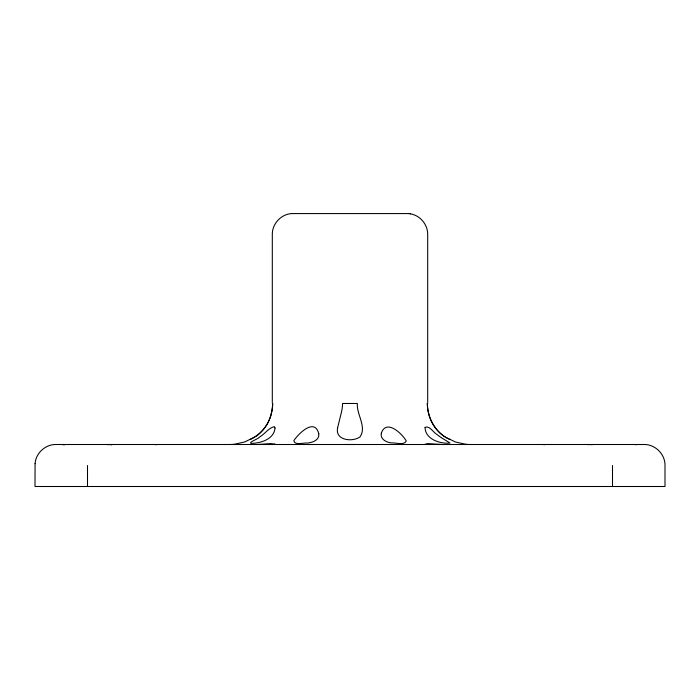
<?xml version="1.0" encoding="UTF-8"?>
<svg xmlns="http://www.w3.org/2000/svg" width="700" height="700" viewBox="0 0 700 700"><rect width="100%" height="100%" fill="white"/><g stroke="black" fill="none" stroke-linecap="round" stroke-linejoin="round"><path stroke-width="1.05" d="M272.265 403.48L272.641 403.48C272.554 416.474 266.368 429.713 255.176 436.721M254.494 437.176L244.668 441.971L233.957 444.342M250.066 439.521C260.662 434.989 269.544 424.06 271.582 412.256A27.125 18.515 90 0 0 272.641 403.48M291.541 213.579C280.98 214.252 272.099 223.921 272.309 234.5L272.309 402.5M274.041 444.5L275.039 444.115L270.506 443.599L257.547 444.5M110.495 444.692L112.805 444.5M110.6 444.692L111.703 444.544M155.146 444.692L157.36 444.5M591.054 444.692L593.259 444.5M635.6 444.692L637.805 444.5M230.396 444.5L234.062 444.342M291.489 213.579L408.511 213.579M111.37 444.544L112.464 444.5M345.293 444.5L354.559 444.5M410.27 213.815C420.088 215.329 427.858 224.578 427.691 234.5L427.691 402.5M427.245 403.48L427.735 403.48M442.488 444.5L427.77 443.599L424.961 444.342L425.985 444.5M587.195 444.5L589.4 444.692M542.64 444.5L544.854 444.692M465.938 444.342L469.604 444.5M106.741 444.5L108.946 444.692M62.195 444.5L64.505 444.692M62.536 444.5L63.63 444.544M63.297 444.544L64.4 444.692M408.459 213.579L410.331 213.815M466.043 444.342L455.332 441.971L445.506 437.176M449.934 439.521C436.354 433.851 427.131 418.469 427.368 403.48A27.125 18.515 90 0 0 428.418 412.256C430.36 422.144 436.31 431.261 444.824 436.721M612.5 465.5L612.5 486.5M87.5 465.5L87.5 486.5M337.575 427.98C334.994 440.475 352.467 442.295 360.019 436.905C367.045 426.79 356.414 414.558 357.359 403.48L342.554 403.48A27.125 19.828 -90 0 1 341.425 412.256L337.575 427.98M318.789 433.825C319.629 440.204 312.252 442.671 307.213 443.065C303.476 442.601 294.752 445.69 293.825 440.703C298.471 433.58 314.764 417.392 318.789 433.825M381.325 433.134C379.942 439.215 386.575 442.575 391.676 442.89C395.938 442.592 404.101 445.672 406.289 441.009C401.774 433.16 386.26 418.863 381.325 433.134M35.079 463.671L35 486.5L665 486.5L665 465.5C665.262 454.274 655.226 444.238 644 444.5L56 444.5C45.439 444.281 35.788 453.136 35.079 463.671M275.03 427.971C274.094 439.364 260.418 443.38 250.705 443.406C249.156 441.735 258.475 439.023 259.761 436.905C264.889 433.974 268.494 427.971 274.295 426.65L275.03 427.971M425.075 427.376C425.04 439.241 440.414 444.115 450.03 443.065C445.865 440.256 441.158 437.981 437.246 434.674C433.37 432.749 429.546 425.189 425.075 427.376"/></g></svg>
